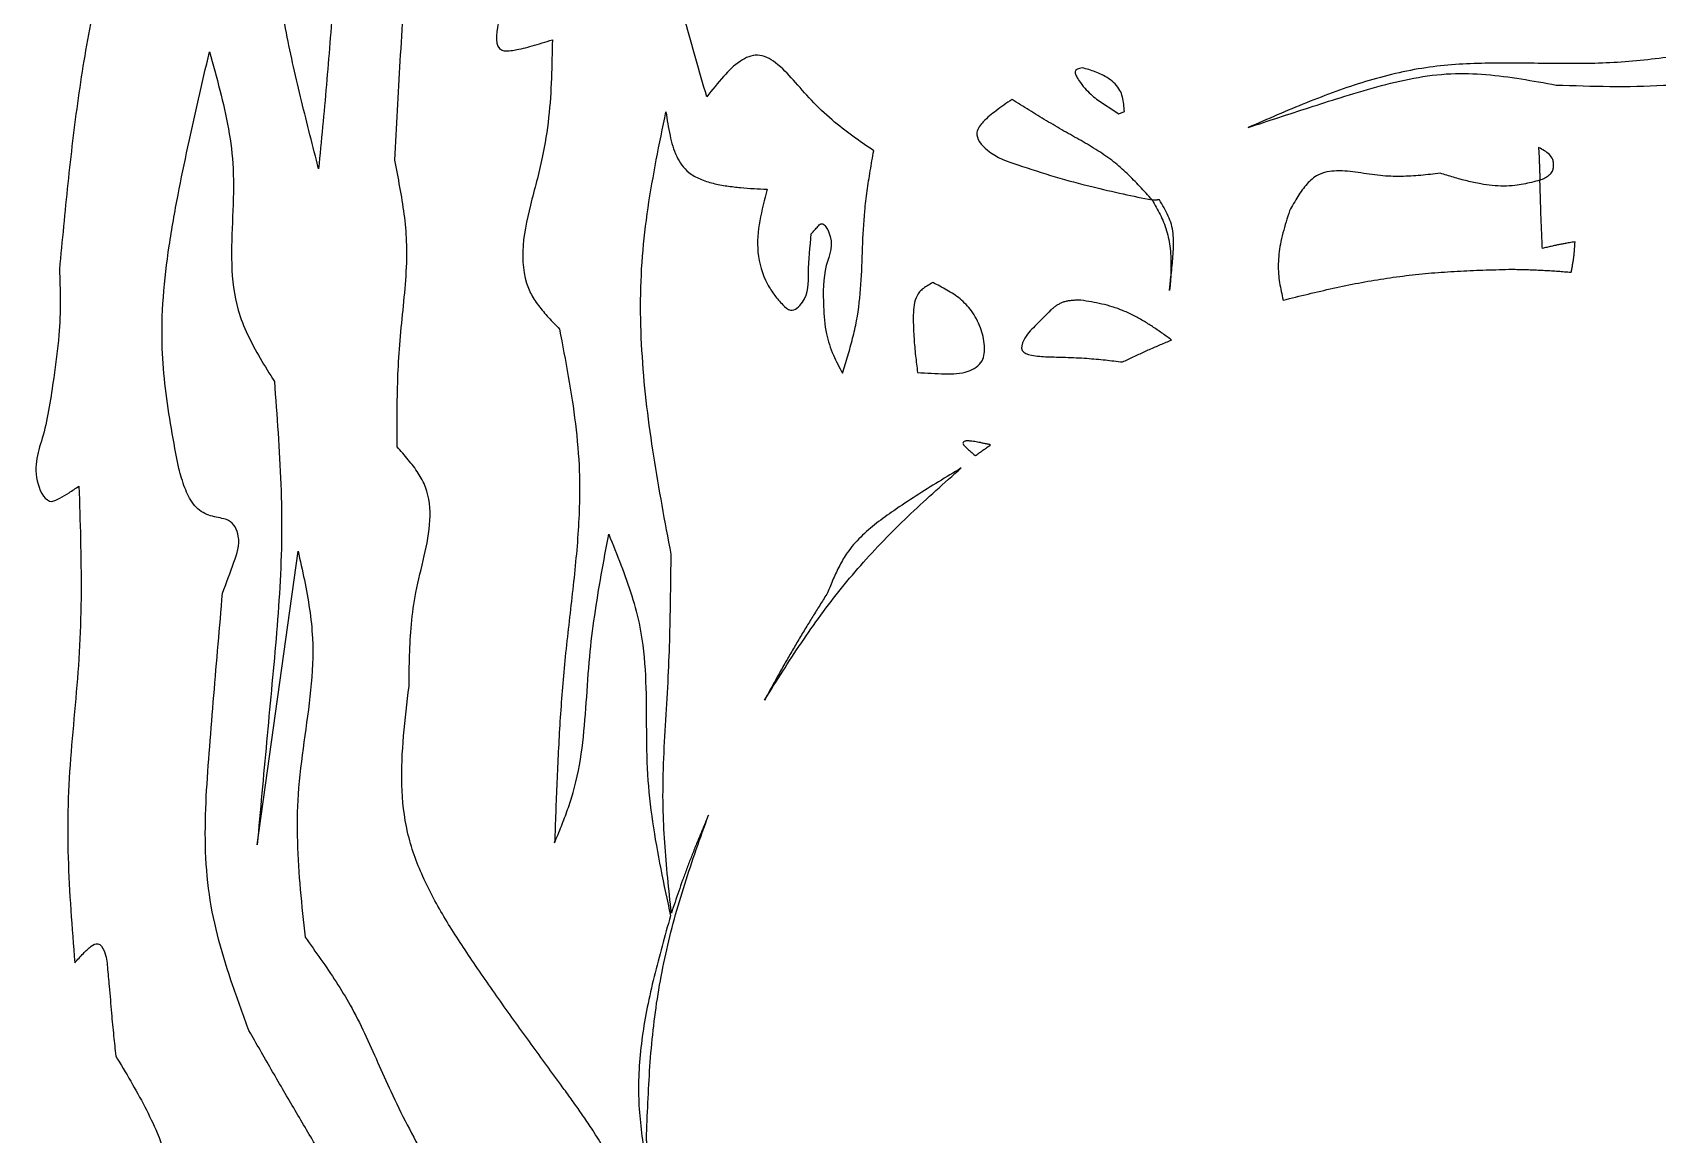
# Model space of a CAD drawing. Extents: x 24 to 174, y -3 to 159.
# Drawn here: x 35.5 to 110.3, y 52.5 to 103.2 of the extents above; entities that cross this region are included whole.
import ezdxf

# ---------------------------------------------------------------- set-up
doc = ezdxf.new("R2010")
doc.units = 0
doc.layers.add('Capa_1', color=7, linetype='CONTINUOUS')

msp = doc.modelspace()

# ---------------------------------------------------------------- linework, layer by layer
at = {"layer": 'Capa_1', "color": 7}
for p, q in [((83.812834, 101.604091), (83.812834, 101.604091)), ((80.574995, 100.146678), (80.574995, 100.146678)), ((84.467677, 100.155498), (85.497899, 99.48522)), ((85.497899, 99.48522), (85.7476, 99.582784)), ((104.816893, 97.936856), (104.816893, 97.936856)), ((104.878629, 96.426527), (104.878629, 96.426527)), ((87.024216, 95.515361), (87.024216, 95.515366)), ((76.926502, 91.708674), (76.926502, 91.708674)), ((87.877495, 91.858054), (87.877495, 91.858054)), ((83.738421, 90.9039), (83.738421, 90.9039)), ((78.457778, 84.42602), (78.457778, 84.42602)), ((78.233984, 83.176413), (78.233984, 83.176413)), ((45.821425, 65.828566), (47.701618, 79.352082))]:
    msp.add_line(p, q, dxfattribs=at)
for points, knots in [([(48.054395, 125.500927), (47.318879, 124.404149), (45.849851, 122.213581), (43.753372, 118.862916), (41.875793, 115.385708), (40.338457, 111.740397), (39.119103, 107.971956), (38.195089, 104.11707), (37.546905, 100.208355), (37.08577, 96.274677), (36.840686, 93.646208), (36.718105, 92.33155)], [0, 0, 0, 0, 3.96163, 7.912463, 11.853746, 15.802843, 19.763152, 23.723545, 27.683645, 31.642137, 35.603179, 35.603179, 35.603179, 35.603179]), ([(48.650813, 96.955143), (48.383291, 97.994381), (47.848782, 100.070783), (47.13379, 103.204232), (46.594833, 106.369519), (46.321389, 109.568614), (46.292408, 112.778932), (46.488858, 115.986886), (46.894569, 119.175617), (47.439917, 122.344563), (47.849524, 124.448575), (48.054395, 125.500927)], [0, 0, 0, 0, 3.219306, 6.432187, 9.63965, 12.843253, 16.053327, 19.262797, 22.477386, 25.691573, 28.90787, 28.90787, 28.90787, 28.90787]), ([(52.151029, 97.354772), (52.194479, 98.115872), (52.28138, 99.638079), (52.410628, 101.921473), (52.534754, 104.152584), (52.652912, 106.331435), (52.759522, 108.458267), (52.850455, 110.559595), (52.920738, 112.635511), (52.977527, 114.685677), (53.011184, 116.052587), (53.028012, 116.736053)], [0, 0, 0, 0, 2.287017, 4.574057, 6.861146, 8.990699, 11.120207, 13.249628, 15.3005, 17.351451, 19.40247, 19.40247, 19.40247, 19.40247]), ([(66.515702, 100.270701), (66.350494, 100.852188), (66.019737, 102.016364), (65.521306, 103.765234), (65.042547, 105.434656), (64.583719, 107.021224), (64.212018, 108.536466), (63.967316, 110.105921), (63.938602, 111.727128), (64.063038, 113.381482), (64.1961, 114.483544), (64.262883, 115.036658)], [0, 0, 0, 0, 1.813503, 3.630755, 5.455506, 7.023724, 8.585244, 10.133709, 11.777798, 13.436517, 15.107827, 15.107827, 15.107827, 15.107827]), ([(50.26036, 114.295824), (50.181363, 113.658116), (50.023384, 112.382813), (49.799922, 110.468399), (49.603062, 108.546869), (49.446704, 106.617312), (49.309861, 104.681907), (49.171588, 102.747162), (49.010588, 100.81487), (48.834488, 98.884654), (48.712038, 97.598317), (48.650813, 96.955143)], [0, 0, 0, 0, 1.927744, 3.855147, 5.782155, 7.72214, 9.662487, 11.602894, 13.541118, 15.479326, 17.41757, 17.41757, 17.41757, 17.41757]), ([(57.643889, 111.627391), (57.814841, 111.314032), (58.157101, 110.686661), (58.550419, 109.653826), (58.661998, 108.019901), (57.923368, 105.88993), (56.925462, 104.345238), (56.735937, 102.290333), (57.777379, 102.424793), (58.511204, 102.608744), (59.096054, 102.795643), (59.410535, 102.896141)], [0, 0, 0, 0, 1.071389, 2.145016, 3.282288, 5.937039, 8.45611, 9.681595, 10.269117, 11.109911, 12.087885, 12.087885, 12.087885, 12.087885]), ([(59.410535, 102.896141), (59.400519, 102.304226), (59.380321, 101.110656), (59.265298, 99.294554), (58.959485, 97.335115), (58.389146, 95.315293), (57.930291, 93.241951), (58.147708, 91.575292), (58.767311, 90.636928), (59.231887, 90.096663), (59.569484, 89.749033), (59.740713, 89.572715)], [0, 0, 0, 0, 1.775926, 3.581072, 5.45549, 7.711732, 9.872317, 11.82046, 12.503834, 13.220075, 13.957243, 13.957243, 13.957243, 13.957243]), ([(116.217127, 103.060403), (115.302261, 102.875451), (113.474293, 102.505903), (110.715335, 102.045956), (107.932432, 101.778589), (105.143088, 101.79722), (102.373014, 101.848151), (99.577459, 101.681391), (96.818979, 101.015728), (94.114747, 100.014087), (92.342093, 99.241551), (91.450473, 98.852977)], [0, 0, 0, 0, 2.800026, 5.59465, 8.388451, 11.173811, 13.955563, 16.703904, 19.546921, 22.429877, 25.347469, 25.347469, 25.347469, 25.347469]), ([(42.205453, 83.148301), (42.090918, 83.761317), (41.862306, 84.984892), (41.579786, 86.826796), (41.40505, 88.847978), (41.464923, 91.048967), (41.74738, 93.406726), (42.159889, 95.708205), (42.622654, 97.956201), (43.11322, 100.151129), (43.452173, 101.609616), (43.621523, 102.338312)], [0, 0, 0, 0, 1.870827, 3.734158, 5.588539, 7.949077, 10.324184, 12.706651, 14.961599, 17.20932, 19.453668, 19.453668, 19.453668, 19.453668]), ([(43.621523, 102.338312), (43.787098, 101.750637), (44.117738, 100.577093), (44.526466, 98.793493), (44.769122, 96.845718), (44.692578, 94.759618), (44.588965, 92.581488), (44.792872, 90.721125), (45.359121, 89.298935), (45.950152, 88.21983), (46.389319, 87.517498), (46.610764, 87.163355)], [0, 0, 0, 0, 1.83154, 3.657452, 5.48577, 7.700394, 9.904335, 12.037277, 13.240515, 14.472347, 15.725245, 15.725245, 15.725245, 15.725245]), ([(74.206808, 97.781966), (73.884806, 98.002503), (73.22836, 98.4521), (72.249763, 99.207354), (71.338237, 100.077633), (70.532865, 101.022792), (69.797854, 101.814694), (68.88361, 102.324949), (67.962473, 101.911838), (67.250091, 101.174683), (66.771756, 100.585885), (66.515702, 100.270701)], [0, 0, 0, 0, 1.170863, 2.38697, 3.703286, 4.946973, 6.094698, 6.994314, 7.816992, 8.872491, 10.088352, 10.088352, 10.088352, 10.088352]), ([(105.629383, 100.808137), (106.452005, 100.782396), (108.099983, 100.730829), (110.585693, 100.761259), (113.114017, 101.0145), (115.621968, 101.585187), (118.114967, 102.108039), (120.628256, 102.19998), (123.002332, 101.395958), (125.170194, 100.078472), (126.55954, 99.047565), (127.268992, 98.521146)], [0, 0, 0, 0, 2.468956, 4.946117, 7.453594, 10.073813, 12.652982, 15.10252, 17.505547, 20.04483, 22.6945, 22.6945, 22.6945, 22.6945]), ([(83.812834, 101.604091), (83.76992, 101.595106), (83.689104, 101.578184), (83.581943, 101.54576), (83.480966, 101.478653), (83.479429, 101.328475), (83.553546, 101.178233), (83.697891, 100.945596), (83.907596, 100.673747), (84.187315, 100.393275), (84.376421, 100.232893), (84.467677, 100.155498)], [0, 0, 0, 0, 0.131172, 0.247026, 0.339165, 0.469263, 0.645152, 0.845713, 1.287776, 1.672626, 2.031539, 2.031539, 2.031539, 2.031539]), ([(85.7476, 99.582784), (85.738783, 99.697626), (85.72139, 99.924169), (85.66783, 100.256261), (85.55018, 100.582632), (85.328477, 100.871073), (85.033087, 101.111413), (84.718139, 101.290877), (84.406516, 101.42137), (84.110412, 101.51891), (83.911858, 101.575746), (83.812834, 101.604091)], [0, 0, 0, 0, 0.345492, 0.681537, 1.006922, 1.374927, 1.756744, 2.143146, 2.458294, 2.768872, 3.077871, 3.077871, 3.077871, 3.077871]), ([(91.450473, 98.852977), (91.918528, 99.007575), (92.855887, 99.317183), (94.26671, 99.777688), (95.768766, 100.256418), (97.36057, 100.744207), (99.056274, 101.155611), (100.743587, 101.371928), (102.403374, 101.319017), (104.017788, 101.103625), (105.09056, 100.906931), (105.629383, 100.808137)], [0, 0, 0, 0, 1.478781, 2.961506, 4.452171, 6.208404, 7.955173, 9.681939, 11.292872, 12.921331, 14.564652, 14.564652, 14.564652, 14.564652]), ([(64.879694, 79.201048), (64.738977, 79.952568), (64.457517, 81.455746), (64.069317, 83.717681), (63.748638, 85.998535), (63.530924, 88.299197), (63.446764, 90.613332), (63.527143, 92.902934), (63.7972, 95.153857), (64.187502, 97.365707), (64.488261, 98.834005), (64.638815, 99.569006)], [0, 0, 0, 0, 2.293734, 4.587891, 6.884468, 9.201986, 11.517568, 13.826915, 16.067139, 18.312674, 20.563422, 20.563422, 20.563422, 20.563422]), ([(64.638815, 99.569006), (64.694379, 99.207568), (64.801352, 98.511717), (65.07301, 97.531181), (65.575938, 96.811665), (66.213097, 96.458271), (66.811916, 96.271501), (67.441297, 96.156208), (68.071311, 96.082739), (68.691799, 96.040162), (69.101671, 96.022096), (69.305401, 96.013116)], [0, 0, 0, 0, 1.09701, 2.111996, 3.035502, 3.630431, 4.263791, 4.912401, 5.546952, 6.165977, 6.777763, 6.777763, 6.777763, 6.777763]), ([(80.574995, 100.146678), (80.326125, 99.974259), (79.862308, 99.652923), (79.296771, 99.197533), (78.762449, 98.52098), (79.592468, 97.536004), (80.906041, 97.11097), (82.543545, 96.567495), (84.164252, 96.144861), (85.654979, 95.797486), (86.58204, 95.606473), (87.024216, 95.515366)], [0, 0, 0, 0, 0.901685, 1.680464, 2.249187, 3.19501, 4.757515, 6.561408, 8.309958, 9.795308, 11.14983, 11.14983, 11.14983, 11.14983]), ([(87.024216, 95.515366), (86.83732, 95.72299), (86.464542, 96.137113), (85.884141, 96.735335), (85.24535, 97.300424), (84.52543, 97.797213), (83.75136, 98.251484), (82.954558, 98.694334), (82.159598, 99.163446), (81.364587, 99.651856), (80.838086, 99.981804), (80.574995, 100.146678)], [0, 0, 0, 0, 0.838027, 1.671513, 2.499516, 3.391934, 4.29039, 5.19158, 6.126654, 7.059237, 7.990684, 7.990684, 7.990684, 7.990684]), ([(52.26072, 84.152617), (52.260358, 84.674287), (52.259634, 85.717772), (52.286343, 87.283738), (52.369349, 88.859665), (52.537163, 90.438551), (52.692822, 92.023999), (52.733374, 93.504942), (52.605763, 94.868212), (52.400237, 96.113332), (52.234233, 96.940287), (52.151029, 97.354772)], [0, 0, 0, 0, 1.564993, 3.130424, 4.698208, 6.297269, 7.892857, 9.477655, 10.732009, 11.994063, 13.262285, 13.262285, 13.262285, 13.262285]), ([(72.765381, 87.53818), (72.84859, 87.805169), (73.014743, 88.338297), (73.242809, 89.142692), (73.49098, 90.23166), (73.637556, 91.628521), (73.69133, 93.313314), (73.7552, 94.752257), (73.897752, 95.932578), (74.043911, 96.858645), (74.152501, 97.474146), (74.206808, 97.781966)], [0, 0, 0, 0, 0.838949, 1.675224, 2.507854, 4.18659, 5.876514, 7.566851, 8.504222, 9.441512, 10.379222, 10.379222, 10.379222, 10.379222]), ([(104.816893, 97.936856), (104.81972, 97.884165), (104.825373, 97.778785), (104.83358, 97.620701), (104.841414, 97.459062), (104.848536, 97.293853), (104.855091, 97.125084), (104.861232, 96.953701), (104.867152, 96.779711), (104.872945, 96.603121), (104.876734, 96.485391), (104.878629, 96.426527)], [0, 0, 0, 0, 0.158299, 0.316595, 0.47489, 0.643784, 0.81268, 0.981577, 1.158264, 1.33495, 1.511635, 1.511635, 1.511635, 1.511635]), ([(104.878629, 96.426527), (104.956558, 96.461492), (105.107807, 96.529355), (105.315759, 96.655066), (105.458783, 96.824461), (105.512547, 97.016379), (105.515336, 97.197982), (105.468171, 97.409719), (105.321008, 97.621441), (105.082306, 97.793515), (104.906994, 97.888195), (104.816893, 97.936856)], [0, 0, 0, 0, 0.256257, 0.497362, 0.724272, 0.900685, 1.084335, 1.265035, 1.543168, 1.833748, 2.141002, 2.141002, 2.141002, 2.141002]), ([(100.285352, 96.746231), (99.987893, 96.711792), (99.388311, 96.642374), (98.470068, 96.58356), (97.502957, 96.6194), (96.522676, 96.782849), (95.562569, 96.901672), (94.6969, 96.760123), (94.118766, 96.255195), (93.717072, 95.671597), (93.477947, 95.240803), (93.35437, 95.018173)], [0, 0, 0, 0, 0.898301, 1.810683, 2.757933, 3.794079, 4.78708, 5.667348, 6.312605, 7.026481, 7.789969, 7.789969, 7.789969, 7.789969]), ([(104.878629, 96.426527), (104.751968, 96.393149), (104.499061, 96.326502), (104.117277, 96.238703), (103.687173, 96.168407), (103.206128, 96.144798), (102.680033, 96.174881), (102.118093, 96.255032), (101.525011, 96.384713), (100.902456, 96.55708), (100.491064, 96.683177), (100.285352, 96.746231)], [0, 0, 0, 0, 0.392949, 0.784606, 1.174876, 1.698854, 2.225686, 2.753522, 3.400134, 4.045501, 4.690969, 4.690969, 4.690969, 4.690969]), ([(69.305401, 96.013116), (69.176706, 95.533491), (68.922228, 94.585095), (68.78369, 93.078488), (69.137245, 91.897972), (69.628834, 91.120743), (69.969793, 90.732823), (70.432598, 90.287112), (71.229298, 91.006748), (71.163887, 92.30502), (71.271999, 93.359594), (71.333874, 93.963144)], [0, 0, 0, 0, 1.490454, 2.947175, 4.474223, 5.093825, 5.665063, 6.096913, 6.760703, 8.1222, 9.944125, 9.944125, 9.944125, 9.944125]), ([(104.993832, 93.28515), (104.988034, 93.406684), (104.976438, 93.64975), (104.95971, 94.014378), (104.944516, 94.374264), (104.931431, 94.729426), (104.919807, 95.079835), (104.909097, 95.424151), (104.898734, 95.762354), (104.888657, 96.09444), (104.881972, 96.315832), (104.878629, 96.426527)], [0, 0, 0, 0, 0.365016, 0.730027, 1.095034, 1.445631, 1.796233, 2.146838, 2.479079, 2.811318, 3.143555, 3.143555, 3.143555, 3.143555]), ([(87.362659, 95.520328), (87.350639, 95.519719), (87.3266, 95.518501), (87.290534, 95.516828), (87.253927, 95.515444), (87.216775, 95.514526), (87.179086, 95.514045), (87.140936, 95.513957), (87.102331, 95.514221), (87.063272, 95.51473), (87.037235, 95.515151), (87.024216, 95.515361)], [0, 0, 0, 0, 0.036106, 0.07221, 0.108313, 0.146003, 0.183696, 0.221389, 0.260451, 0.299513, 0.338574, 0.338574, 0.338574, 0.338574]), ([(87.024216, 95.515366), (87.088543, 95.404488), (87.217032, 95.183015), (87.399081, 94.845201), (87.56366, 94.487068), (87.695608, 94.103955), (87.793703, 93.699661), (87.859785, 93.268065), (87.889528, 92.812182), (87.890883, 92.335111), (87.88196, 92.017159), (87.877495, 91.858054)], [0, 0, 0, 0, 0.384554, 0.768123, 1.150874, 1.565617, 1.981571, 2.39735, 2.873912, 3.350635, 3.828128, 3.828128, 3.828128, 3.828128]), ([(87.877495, 91.858054), (87.893653, 91.998573), (87.926024, 92.280088), (87.969073, 92.70427), (88.000919, 93.130016), (88.016364, 93.555942), (87.997288, 93.978139), (87.923654, 94.391768), (87.775457, 94.783844), (87.580472, 95.156557), (87.435562, 95.398571), (87.362659, 95.520328)], [0, 0, 0, 0, 0.424336, 0.85011, 1.278983, 1.704996, 2.128026, 2.544859, 2.959325, 3.379794, 3.805504, 3.805504, 3.805504, 3.805504]), ([(93.35437, 95.018173), (93.300325, 94.849248), (93.192279, 94.51154), (93.044152, 94.000566), (92.929924, 93.505753), (92.857467, 93.02775), (92.825656, 92.570385), (92.836268, 92.128448), (92.889674, 91.706304), (92.967046, 91.303818), (93.027164, 91.036968), (93.057266, 90.90335)], [0, 0, 0, 0, 0.532073, 1.063699, 1.595641, 2.054269, 2.512667, 2.969405, 3.377985, 3.78769, 4.198582, 4.198582, 4.198582, 4.198582]), ([(71.333874, 93.963144), (71.385329, 94.023115), (71.483929, 94.138035), (71.624436, 94.279294), (71.84541, 94.543943), (72.479496, 93.598676), (71.862123, 92.441515), (71.876463, 90.814191), (71.960477, 89.423566), (72.312816, 88.391592), (72.619522, 87.81323), (72.765381, 87.53818)], [0, 0, 0, 0, 0.234699, 0.449739, 0.626291, 1.126816, 2.699871, 4.581838, 5.852637, 6.882714, 7.816813, 7.816813, 7.816813, 7.816813]), ([(106.496996, 93.586115), (106.454202, 93.579874), (106.36862, 93.567393), (106.240368, 93.547912), (106.098503, 93.524635), (105.943326, 93.495862), (105.774912, 93.461515), (105.594616, 93.422469), (105.402327, 93.379405), (105.198013, 93.33254), (105.061891, 93.300946), (104.993832, 93.28515)], [0, 0, 0, 0, 0.12974, 0.259462, 0.389165, 0.561009, 0.732889, 0.904789, 1.114428, 1.324043, 1.533648, 1.533648, 1.533648, 1.533648]), ([(106.318953, 92.190439), (106.329251, 92.242978), (106.349845, 92.348052), (106.379614, 92.50588), (106.406902, 92.662772), (106.430677, 92.818859), (106.450774, 92.974077), (106.466993, 93.128388), (106.479182, 93.281706), (106.488724, 93.433867), (106.494238, 93.535363), (106.496996, 93.586115)], [0, 0, 0, 0, 0.160616, 0.32122, 0.481824, 0.638331, 0.794843, 0.951326, 1.103759, 1.256214, 1.408695, 1.408695, 1.408695, 1.408695]), ([(36.718105, 92.33155), (36.734031, 91.853246), (36.767821, 90.838404), (36.71712, 89.161608), (36.414133, 87.09758), (36.098101, 84.773038), (35.347532, 82.98354), (36.153841, 81.460628), (36.774852, 81.806847), (37.173438, 82.037837), (37.462348, 82.235962), (37.61438, 82.34022)], [0, 0, 0, 0, 1.435945, 3.046721, 5.019667, 7.710535, 9.974528, 10.991672, 11.382438, 11.876353, 12.424951, 12.424951, 12.424951, 12.424951]), ([(93.057266, 90.90335), (93.44082, 90.997778), (94.207815, 91.186606), (95.361523, 91.456118), (96.521069, 91.698001), (97.688408, 91.898304), (98.86189, 92.056918), (100.040518, 92.173707), (101.222669, 92.248339), (102.406529, 92.294783), (103.196131, 92.316353), (103.59099, 92.327139)], [0, 0, 0, 0, 1.185017, 2.369683, 3.55415, 4.737966, 5.922075, 7.10589, 8.290357, 9.475023, 10.66004, 10.66004, 10.66004, 10.66004]), ([(103.59099, 92.327139), (103.692149, 92.324848), (103.894465, 92.320266), (104.197914, 92.312469), (104.501306, 92.302822), (104.804596, 92.290402), (105.107755, 92.275211), (105.410766, 92.257249), (105.713603, 92.236517), (106.016312, 92.213939), (106.218072, 92.198272), (106.318953, 92.190439)], [0, 0, 0, 0, 0.303554, 0.607103, 0.910647, 1.214181, 1.51772, 1.821253, 2.124798, 2.428346, 2.7319, 2.7319, 2.7319, 2.7319]), ([(76.926502, 91.708674), (76.850474, 91.667708), (76.700845, 91.587084), (76.49014, 91.452606), (76.260633, 91.246806), (76.092884, 90.898307), (76.028022, 90.445359), (76.022956, 89.853556), (76.053291, 89.150008), (76.128245, 88.349933), (76.191388, 87.828469), (76.2226, 87.570701)], [0, 0, 0, 0, 0.259037, 0.509801, 0.748921, 1.174633, 1.633791, 2.114375, 2.948613, 3.745478, 4.524426, 4.524426, 4.524426, 4.524426]), ([(76.2226, 87.570701), (76.64417, 87.544852), (77.420198, 87.497268), (78.470875, 87.511213), (79.287462, 88.018999), (79.341186, 88.868794), (79.144308, 89.650651), (78.760422, 90.402983), (78.206681, 90.979352), (77.581575, 91.382936), (77.144897, 91.600076), (76.926502, 91.708674)], [0, 0, 0, 0, 1.267787, 2.333746, 3.137299, 3.839531, 4.692028, 5.573296, 6.331207, 7.062528, 7.794221, 7.794221, 7.794221, 7.794221]), ([(87.877495, 91.858054), (87.875285, 91.838798), (87.870866, 91.800286), (87.864236, 91.742522), (87.857606, 91.684772), (87.850983, 91.627129), (87.844483, 91.56923), (87.838457, 91.512858), (87.832521, 91.453279), (87.828445, 91.407891), (87.818724, 91.310192), (87.831006, 91.410641), (87.83716, 91.457201), (87.844587, 91.518187), (87.851061, 91.574893), (87.857157, 91.632279), (87.862754, 91.689077), (87.867915, 91.745632), (87.872772, 91.801835), (87.875921, 91.839314), (87.877495, 91.858054)], [0, 0, 0, 0, 0.058146, 0.116294, 0.174442, 0.232488, 0.290533, 0.348577, 0.404982, 0.461389, 0.517797, 0.576508, 0.635218, 0.693927, 0.751416, 0.808906, 0.866395, 0.922811, 0.979228, 1.035644, 1.035644, 1.035644, 1.035644]), ([(83.738421, 90.9039), (83.679109, 90.903161), (83.5605, 90.901683), (83.382554, 90.893926), (83.210134, 90.875566), (83.044778, 90.843039), (82.88873, 90.795594), (82.742122, 90.730509), (82.608647, 90.646341), (82.485257, 90.551259), (82.405769, 90.483994), (82.365895, 90.450251)], [0, 0, 0, 0, 0.177947, 0.355848, 0.534173, 0.697594, 0.860687, 1.022532, 1.177174, 1.332849, 1.489548, 1.489548, 1.489548, 1.489548]), ([(87.920491, 89.067802), (87.784156, 89.166303), (87.511476, 89.363312), (87.096705, 89.65117), (86.659818, 89.93041), (86.195458, 90.190163), (85.70194, 90.420746), (85.206385, 90.601876), (84.712231, 90.729881), (84.227029, 90.82422), (83.90144, 90.877315), (83.738421, 90.9039)], [0, 0, 0, 0, 0.504585, 1.009204, 1.514431, 2.059522, 2.604192, 3.146987, 3.639775, 4.133914, 4.629423, 4.629423, 4.629423, 4.629423]), ([(82.365895, 90.450251), (82.118164, 90.198831), (81.673884, 89.747934), (81.138764, 89.228248), (80.918643, 88.519284), (81.587317, 88.326041), (82.220029, 88.290516), (83.089029, 88.275613), (83.974181, 88.234328), (84.850709, 88.153771), (85.398393, 88.088742), (85.66216, 88.057424)], [0, 0, 0, 0, 1.047226, 1.878096, 2.352101, 2.826922, 3.565802, 4.400792, 5.381807, 6.239776, 7.036858, 7.036858, 7.036858, 7.036858]), ([(59.740713, 89.572715), (59.878762, 88.846862), (60.154225, 87.39849), (60.494358, 85.218736), (60.70714, 82.790682), (60.622952, 80.113655), (60.315192, 77.212242), (59.968794, 74.347812), (59.74896, 71.511641), (59.611942, 68.715329), (59.547116, 66.851596), (59.514715, 65.920068)], [0, 0, 0, 0, 2.216526, 4.422874, 6.616326, 9.518067, 12.439695, 15.368985, 18.173029, 20.971317, 23.767571, 23.767571, 23.767571, 23.767571]), ([(85.66216, 88.057424), (85.744862, 88.096919), (85.910264, 88.175907), (86.158692, 88.293704), (86.407763, 88.410127), (86.657788, 88.524482), (86.908749, 88.636762), (87.160634, 88.746962), (87.413424, 88.855072), (87.66681, 88.961787), (87.83593, 89.032463), (87.920491, 89.067802)], [0, 0, 0, 0, 0.274944, 0.549884, 0.824822, 1.09975, 1.374683, 1.649611, 1.924548, 2.199488, 2.474432, 2.474432, 2.474432, 2.474432]), ([(46.610764, 87.163355), (46.670253, 86.373818), (46.789153, 84.795762), (46.922799, 82.427212), (46.966715, 80.054484), (46.875288, 77.680888), (46.694973, 75.309187), (46.472222, 72.939196), (46.253158, 70.568548), (46.036631, 68.198193), (45.893152, 66.618349), (45.821425, 65.828566)], [0, 0, 0, 0, 2.375303, 4.747547, 7.116217, 9.491565, 11.870486, 14.251179, 16.632806, 19.012747, 21.391846, 21.391846, 21.391846, 21.391846]), ([(52.813037, 73.125004), (52.817879, 73.598205), (52.827621, 74.550304), (52.903797, 75.993969), (53.115547, 77.529009), (53.521601, 79.102302), (53.850168, 80.711589), (53.733393, 82.065637), (53.242576, 82.959687), (52.778717, 83.565466), (52.435214, 83.954828), (52.26072, 84.152617)], [0, 0, 0, 0, 1.419621, 2.856334, 4.334616, 6.058833, 7.726485, 9.261127, 9.990761, 10.756988, 11.54808, 11.54808, 11.54808, 11.54808]), ([(78.457778, 84.42602), (78.437617, 84.418806), (78.399766, 84.405261), (78.350844, 84.383055), (78.304967, 84.344824), (78.320941, 84.268212), (78.377792, 84.201678), (78.476117, 84.099292), (78.602368, 83.980702), (78.750198, 83.853247), (78.844405, 83.777549), (78.88938, 83.741411)], [0, 0, 0, 0, 0.063989, 0.120138, 0.163677, 0.228737, 0.321994, 0.430083, 0.652724, 0.8422, 1.015288, 1.015288, 1.015288, 1.015288]), ([(79.58832, 84.241362), (79.535821, 84.252555), (79.4308, 84.274945), (79.273177, 84.308379), (79.125284, 84.339429), (78.987164, 84.36802), (78.85844, 84.391673), (78.742175, 84.407969), (78.638652, 84.416922), (78.548274, 84.42212), (78.487952, 84.424719), (78.457778, 84.42602)], [0, 0, 0, 0, 0.161037, 0.322143, 0.483388, 0.614391, 0.745279, 0.875973, 0.966402, 1.05693, 1.147536, 1.147536, 1.147536, 1.147536]), ([(78.88938, 83.741411), (78.915107, 83.760151), (78.96656, 83.79763), (79.043793, 83.853775), (79.121134, 83.909772), (79.198636, 83.965546), (79.276297, 84.021097), (79.354117, 84.076425), (79.432097, 84.131529), (79.510182, 84.186483), (79.562274, 84.223069), (79.58832, 84.241362)], [0, 0, 0, 0, 0.095485, 0.190969, 0.286453, 0.381937, 0.477421, 0.572905, 0.668389, 0.763873, 0.859358, 0.859358, 0.859358, 0.859358]), ([(44.225656, 77.406843), (44.40167, 77.880818), (44.717478, 78.731232), (45.117151, 79.897913), (44.694818, 80.742355), (44.18491, 80.860036), (43.849322, 80.928679), (43.360234, 81.049969), (42.819671, 81.496705), (42.459853, 82.283774), (42.292765, 82.85159), (42.205453, 83.148301)], [0, 0, 0, 0, 1.527597, 2.740846, 3.587661, 3.910748, 4.268774, 4.624721, 5.41069, 6.259271, 7.188002, 7.188002, 7.188002, 7.188002]), ([(69.179722, 72.491105), (69.457581, 72.932731), (70.013156, 73.815753), (70.867151, 75.126872), (71.761704, 76.409917), (72.715656, 77.649127), (73.72629, 78.841818), (74.792115, 79.986232), (75.910931, 81.079246), (77.064097, 82.13686), (77.843954, 82.829835), (78.233984, 83.176413)], [0, 0, 0, 0, 1.565289, 3.129765, 4.69378, 6.2563, 7.819498, 9.382017, 10.946032, 12.510508, 14.075797, 14.075797, 14.075797, 14.075797]), ([(78.233984, 83.176413), (77.886624, 82.965728), (77.19027, 82.543367), (76.150049, 81.893097), (75.194462, 81.259721), (74.330477, 80.643201), (73.593361, 80.016212), (73.020456, 79.35913), (72.627727, 78.691359), (72.340441, 78.067524), (72.168346, 77.640642), (72.08187, 77.426136)], [0, 0, 0, 0, 1.21878, 2.443298, 3.67994, 4.657739, 5.625966, 6.57772, 7.255965, 7.942886, 8.63669, 8.63669, 8.63669, 8.63669]), ([(37.61438, 82.34022), (37.640815, 81.524675), (37.69366, 79.894335), (37.727076, 77.448577), (37.668346, 74.999868), (37.471095, 72.555206), (37.240273, 70.111742), (37.08117, 67.67207), (37.097595, 65.236689), (37.229209, 62.813046), (37.355126, 61.198377), (37.418145, 60.390277)], [0, 0, 0, 0, 2.447894, 4.893537, 7.337271, 9.792682, 12.24916, 14.701218, 17.12311, 19.550126, 21.981747, 21.981747, 21.981747, 21.981747]), ([(59.514715, 65.920068), (59.619104, 66.173605), (59.827521, 66.679805), (60.120902, 67.444878), (60.508085, 68.62518), (60.813543, 70.275952), (60.978495, 72.37454), (61.102235, 74.415638), (61.345629, 76.376672), (61.656354, 78.25366), (61.888517, 79.499102), (62.004552, 80.121578)], [0, 0, 0, 0, 0.822546, 1.642254, 2.457776, 4.546221, 6.655385, 8.77278, 10.679165, 12.580231, 14.479801, 14.479801, 14.479801, 14.479801]), ([(62.004552, 80.121578), (62.195332, 79.653554), (62.575449, 78.721042), (63.084931, 77.305631), (63.535541, 75.612972), (63.728783, 73.609018), (63.734915, 71.342663), (63.753094, 69.089271), (63.998177, 66.872949), (64.38827, 64.706155), (64.696693, 63.271268), (64.851029, 62.553245)], [0, 0, 0, 0, 1.516167, 3.020878, 4.510808, 6.758381, 9.033491, 11.312957, 13.513029, 15.712669, 17.915861, 17.915861, 17.915861, 17.915861]), ([(47.701618, 79.352082), (47.801064, 78.907756), (47.999331, 78.021891), (48.24633, 76.687646), (48.428384, 74.995825), (48.317121, 72.93661), (47.966307, 70.553865), (47.662909, 68.226472), (47.641769, 65.952254), (47.791172, 63.758569), (47.946363, 62.299828), (48.024079, 61.569328)], [0, 0, 0, 0, 1.365898, 2.723232, 4.069246, 6.460831, 8.880195, 11.299561, 13.49259, 15.689547, 17.893319, 17.893319, 17.893319, 17.893319]), ([(64.890165, 62.680024), (64.831882, 63.221983), (64.715404, 64.305086), (64.572485, 65.931579), (64.487438, 67.685101), (64.519875, 69.565096), (64.632676, 71.566791), (64.754787, 73.526832), (64.823975, 75.446729), (64.859788, 77.323997), (64.873059, 78.575397), (64.879694, 79.201048)], [0, 0, 0, 0, 1.635235, 3.268012, 4.897752, 6.899436, 8.905199, 10.912367, 12.790697, 14.668043, 16.545098, 16.545098, 16.545098, 16.545098]), ([(45.441085, 57.266539), (45.189238, 57.954426), (44.687454, 59.324983), (44.029858, 61.40462), (43.561248, 63.557924), (43.401994, 65.78729), (43.459638, 68.0576), (43.633107, 70.362216), (43.821869, 72.696088), (44.02172, 75.054414), (44.15773, 76.623308), (44.225656, 77.406843)], [0, 0, 0, 0, 2.197515, 4.378363, 6.539521, 8.791236, 11.064184, 13.347975, 15.723908, 18.088826, 20.448251, 20.448251, 20.448251, 20.448251]), ([(72.08187, 77.426136), (71.974751, 77.25568), (71.760516, 76.914772), (71.440733, 76.402429), (71.118015, 75.878258), (70.794276, 75.341115), (70.469879, 74.79086), (70.14629, 74.229591), (69.823812, 73.657212), (69.500785, 73.074704), (69.286744, 72.68564), (69.179722, 72.491105)], [0, 0, 0, 0, 0.603958, 1.207905, 1.811846, 2.450593, 3.089351, 3.728097, 4.394163, 5.060237, 5.726328, 5.726328, 5.726328, 5.726328]), ([(59.957891, 54.562828), (59.48078, 55.212817), (58.523655, 56.51675), (57.097693, 58.495264), (55.739272, 60.449722), (54.466535, 62.375813), (53.405187, 64.31551), (52.657553, 66.393847), (52.423796, 68.603529), (52.536121, 70.855661), (52.720092, 72.363318), (52.813037, 73.125004)], [0, 0, 0, 0, 2.418909, 4.852537, 7.316135, 9.559497, 11.775565, 13.937464, 16.135854, 18.390097, 20.69183, 20.69183, 20.69183, 20.69183]), ([(63.747495, 52.483646), (63.76987, 53.041501), (63.814607, 54.156878), (63.909848, 55.828365), (64.061373, 57.494942), (64.296825, 59.151443), (64.614882, 60.793379), (65.015006, 62.417982), (65.49675, 64.020593), (66.03254, 65.606742), (66.407526, 66.658147), (66.595075, 67.184006)], [0, 0, 0, 0, 1.674901, 3.348804, 5.02214, 6.693647, 8.365986, 10.037494, 11.71083, 13.384733, 15.059633, 15.059633, 15.059633, 15.059633]), ([(66.595075, 67.184006), (66.525432, 67.018852), (66.386147, 66.688549), (66.179144, 66.192286), (65.976195, 65.694912), (65.779231, 65.195691), (65.588675, 64.694554), (65.40525, 64.192217), (65.229347, 63.688645), (65.058582, 63.184736), (64.946305, 62.848265), (64.890165, 62.680024)], [0, 0, 0, 0, 0.537711, 1.07541, 1.613108, 2.149243, 2.685384, 3.221495, 3.753523, 4.285575, 4.817654, 4.817654, 4.817654, 4.817654]), ([(64.851029, 62.553245), (64.719952, 62.088766), (64.457762, 61.159677), (64.088756, 59.758449), (63.775313, 58.372212), (63.537319, 56.999952), (63.391699, 55.645798), (63.357821, 54.319703), (63.448463, 53.031445), (63.613422, 51.7835), (63.748673, 50.954209), (63.816397, 50.538957)], [0, 0, 0, 0, 1.447852, 2.896116, 4.346541, 5.710201, 7.072098, 8.429036, 9.683674, 10.942177, 12.204367, 12.204367, 12.204367, 12.204367]), ([(48.024079, 61.569328), (48.268568, 61.230059), (48.756935, 60.552369), (49.46255, 59.518879), (50.150352, 58.391514), (50.773172, 57.146846), (51.366861, 55.809729), (51.992679, 54.390942), (52.719503, 52.924441), (53.533547, 51.407432), (54.092414, 50.405148), (54.371875, 49.903957)], [0, 0, 0, 0, 1.254531, 2.505928, 3.75351, 5.213064, 6.677247, 8.142696, 9.864546, 11.585714, 13.307214, 13.307214, 13.307214, 13.307214]), ([(37.418145, 60.390277), (37.551033, 60.537735), (37.794936, 60.808381), (38.109068, 61.123367), (38.541371, 61.37023), (38.876816, 60.815056), (38.926307, 60.16416), (39.02215, 59.184794), (39.101691, 58.133712), (39.207157, 57.062196), (39.27614, 56.407136), (39.308814, 56.096861)], [0, 0, 0, 0, 0.588808, 1.080701, 1.405194, 1.8447, 2.603727, 3.495811, 4.74457, 5.784925, 6.721152, 6.721152, 6.721152, 6.721152]), ([(56.951564, 41.807707), (56.40078, 42.307506), (55.301053, 43.305435), (53.700715, 44.849824), (52.209989, 46.479148), (50.884479, 48.230058), (49.680704, 50.054893), (48.567797, 51.890586), (47.498607, 53.702214), (46.465919, 55.483227), (45.782592, 56.672283), (45.441085, 57.266539)], [0, 0, 0, 0, 2.231195, 4.454934, 6.670169, 8.848512, 11.035255, 13.226078, 15.288011, 17.346084, 19.402271, 19.402271, 19.402271, 19.402271]), ([(39.308814, 56.096861), (39.540011, 55.711982), (40.001457, 54.943805), (40.656105, 53.773208), (41.314872, 52.398856), (41.872498, 50.779005), (42.362454, 48.943153), (42.85124, 47.053687), (43.460641, 45.150381), (44.159898, 43.231399), (44.65096, 41.962187), (44.896484, 41.327599)], [0, 0, 0, 0, 1.346908, 2.688284, 4.02256, 5.913356, 7.816305, 9.723199, 11.76719, 13.808567, 15.849829, 15.849829, 15.849829, 15.849829]), ([(64.115707, 47.450498), (63.959847, 47.762331), (63.648112, 48.386025), (63.174704, 49.31879), (62.700128, 50.226022), (62.220119, 51.105101), (61.729352, 51.95226), (61.255361, 52.710872), (60.801626, 53.38176), (60.382833, 53.97439), (60.099555, 54.366658), (59.957891, 54.562828)], [0, 0, 0, 0, 1.045844, 2.091783, 3.138029, 4.117313, 5.096339, 6.074778, 6.800142, 7.525799, 8.251719, 8.251719, 8.251719, 8.251719]), ([(63.816397, 50.538957), (63.812438, 50.610927), (63.80452, 50.754866), (63.793112, 50.9708), (63.782641, 51.186779), (63.773578, 51.402822), (63.765921, 51.618917), (63.759672, 51.835059), (63.754831, 52.051238), (63.750928, 52.267438), (63.748639, 52.411576), (63.747495, 52.483646)], [0, 0, 0, 0, 0.216236, 0.43247, 0.648704, 0.864932, 1.081163, 1.297392, 1.513625, 1.729859, 1.946095, 1.946095, 1.946095, 1.946095])]:
    msp.add_open_spline(points, degree=3, knots=knots, dxfattribs=at)

doc.saveas('drawing.dxf')
